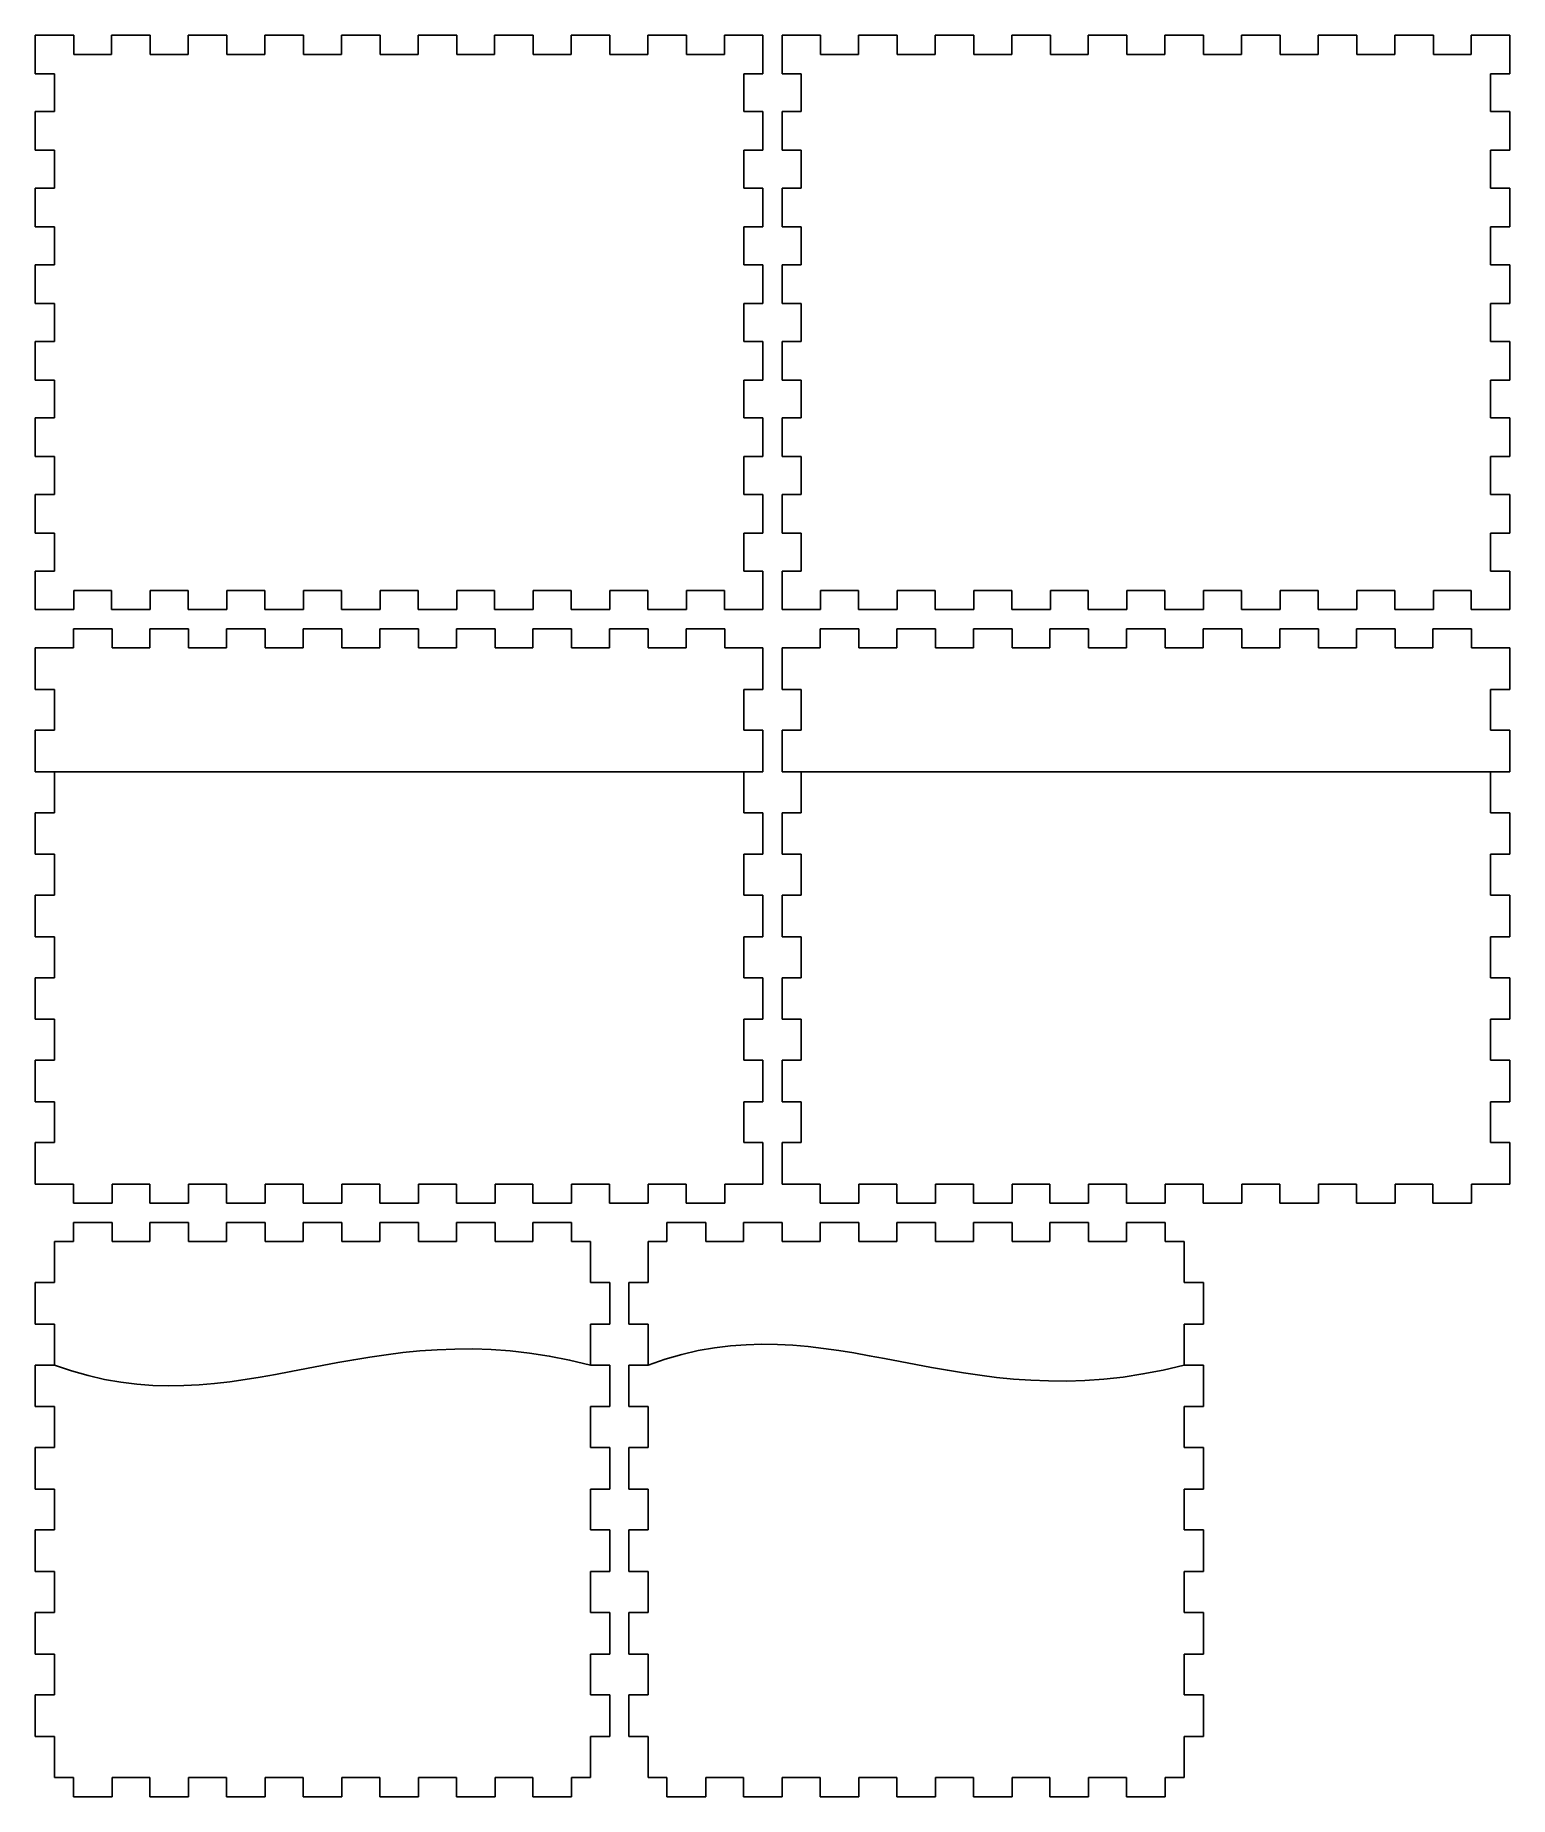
# Model space of a CAD drawing. Extents: x 437 to 848, y 284 to 774.
import ezdxf

# ---------------------------------------------------------------- set-up
doc = ezdxf.new("R2010")
doc.units = 0
doc.layers.add('Calque_1', color=7, linetype='CONTINUOUS')

msp = doc.modelspace()

# ---------------------------------------------------------------- linework, layer by layer
at = {"layer": 'Calque_1', "color": 1}
for p, q in [((437.416975, 774.238975), (448.136989, 774.238975)), ((437.416975, 763.518976), (437.416975, 774.238975)), ((448.136989, 774.238975), (448.136989, 768.905644)), ((458.696982, 768.905644), (458.696982, 774.238975)), ((458.696982, 774.238975), (469.470307, 774.238975)), ((469.470307, 774.238975), (469.470307, 768.905644)), ((480.030329, 768.905644), (480.030329, 774.238975)), ((480.030329, 774.238975), (490.803654, 774.238975)), ((490.803654, 774.238975), (490.803654, 768.905644)), ((501.363647, 768.905644), (501.363647, 774.238975)), ((501.363647, 774.238975), (512.136972, 774.238975)), ((512.136972, 774.238975), (512.136972, 768.905644)), ((522.696994, 768.905644), (522.696994, 774.238975)), ((522.696994, 774.238975), (533.470319, 774.238975)), ((533.470319, 774.238975), (533.470319, 768.905644)), ((544.030312, 768.905644), (544.030312, 774.238975)), ((544.030312, 774.238975), (554.803637, 774.238975)), ((554.803637, 774.238975), (554.803637, 768.905644)), ((565.363659, 768.905644), (565.363659, 774.238975)), ((565.363659, 774.238975), (576.136984, 774.238975)), ((576.136984, 774.238975), (576.136984, 768.905644)), ((586.696977, 768.905644), (586.696977, 774.238975)), ((586.696977, 774.238975), (597.470302, 774.238975)), ((597.470302, 774.238975), (597.470302, 768.905644)), ((608.030324, 768.905644), (608.030324, 774.238975)), ((608.030324, 774.238975), (618.803649, 774.238975)), ((618.803649, 774.238975), (618.803649, 768.905644)), ((629.363642, 768.905644), (629.363642, 774.238975)), ((629.363642, 774.238975), (640.083656, 774.238975)), ((640.083656, 774.238975), (640.083656, 763.518976)), ((645.416978, 774.238975), (656.136992, 774.238975)), ((645.416978, 763.518976), (645.416978, 774.238975)), ((656.136992, 774.238975), (656.136992, 768.905644)), ((666.696985, 768.905644), (666.696985, 774.238975)), ((666.696985, 774.238975), (677.47031, 774.238975)), ((677.47031, 774.238975), (677.47031, 768.905644)), ((688.030303, 768.905644), (688.030303, 774.238975)), ((688.030303, 774.238975), (698.803657, 774.238975)), ((698.803657, 774.238975), (698.803657, 768.905644)), ((709.36365, 768.905644), (709.36365, 774.238975)), ((709.36365, 774.238975), (720.136975, 774.238975)), ((720.136975, 774.238975), (720.136975, 768.905644)), ((730.696969, 768.905644), (730.696969, 774.238975)), ((730.696969, 774.238975), (741.470322, 774.238975)), ((741.470322, 774.238975), (741.470322, 768.905644)), ((752.030315, 768.905644), (752.030315, 774.238975)), ((752.030315, 774.238975), (762.80364, 774.238975)), ((762.80364, 774.238975), (762.80364, 768.905644)), ((773.363634, 768.905644), (773.363634, 774.238975)), ((773.363634, 774.238975), (784.136987, 774.238975)), ((784.136987, 774.238975), (784.136987, 768.905644)), ((794.69698, 768.905644), (794.69698, 774.238975)), ((794.69698, 774.238975), (805.470306, 774.238975)), ((805.470306, 774.238975), (805.470306, 768.905644)), ((816.030299, 768.905644), (816.030299, 774.238975)), ((816.030299, 774.238975), (826.803652, 774.238975)), ((826.803652, 774.238975), (826.803652, 768.905644)), ((837.363646, 768.905644), (837.363646, 774.238975)), ((837.363646, 774.238975), (848.083631, 774.238975)), ((848.083631, 774.238975), (848.083631, 763.518976)), ((448.136989, 768.905644), (458.696982, 768.905644)), ((469.470307, 768.905644), (480.030329, 768.905644)), ((490.803654, 768.905644), (501.363647, 768.905644)), ((512.136972, 768.905644), (522.696994, 768.905644)), ((533.470319, 768.905644), (544.030312, 768.905644)), ((554.803637, 768.905644), (565.363659, 768.905644)), ((576.136984, 768.905644), (586.696977, 768.905644)), ((597.470302, 768.905644), (608.030324, 768.905644)), ((618.803649, 768.905644), (629.363642, 768.905644)), ((656.136992, 768.905644), (666.696985, 768.905644)), ((677.47031, 768.905644), (688.030303, 768.905644)), ((698.803657, 768.905644), (709.36365, 768.905644)), ((720.136975, 768.905644), (730.696969, 768.905644)), ((741.470322, 768.905644), (752.030315, 768.905644)), ((762.80364, 768.905644), (773.363634, 768.905644)), ((784.136987, 768.905644), (794.69698, 768.905644)), ((805.470306, 768.905644), (816.030299, 768.905644)), ((826.803652, 768.905644), (837.363646, 768.905644)), ((442.750326, 763.518976), (437.416975, 763.518976)), ((442.750326, 752.958977), (442.750326, 763.518976)), ((640.083656, 763.518976), (634.750305, 763.518976)), ((634.750305, 763.518976), (634.750305, 752.958977)), ((650.750301, 763.518976), (645.416978, 763.518976)), ((650.750301, 752.958977), (650.750301, 763.518976)), ((848.083631, 763.518976), (842.750308, 763.518976)), ((842.750308, 763.518976), (842.750308, 752.958977)), ((437.416975, 742.185643), (437.416975, 752.958977)), ((437.416975, 752.958977), (442.750326, 752.958977)), ((634.750305, 752.958977), (640.083656, 752.958977)), ((640.083656, 752.958977), (640.083656, 742.185643)), ((645.416978, 742.185643), (645.416978, 752.958977)), ((645.416978, 752.958977), (650.750301, 752.958977)), ((842.750308, 752.958977), (848.083631, 752.958977)), ((848.083631, 752.958977), (848.083631, 742.185643)), ((442.750326, 742.185643), (437.416975, 742.185643)), ((442.750326, 731.625644), (442.750326, 742.185643)), ((640.083656, 742.185643), (634.750305, 742.185643)), ((634.750305, 742.185643), (634.750305, 731.625644)), ((650.750301, 742.185643), (645.416978, 742.185643)), ((650.750301, 731.625644), (650.750301, 742.185643)), ((848.083631, 742.185643), (842.750308, 742.185643)), ((842.750308, 742.185643), (842.750308, 731.625644)), ((437.416975, 720.85231), (437.416975, 731.625644)), ((437.416975, 731.625644), (442.750326, 731.625644)), ((634.750305, 731.625644), (640.083656, 731.625644)), ((640.083656, 731.625644), (640.083656, 720.85231)), ((645.416978, 720.85231), (645.416978, 731.625644)), ((645.416978, 731.625644), (650.750301, 731.625644)), ((842.750308, 731.625644), (848.083631, 731.625644)), ((848.083631, 731.625644), (848.083631, 720.85231)), ((442.750326, 720.85231), (437.416975, 720.85231)), ((442.750326, 710.292311), (442.750326, 720.85231)), ((640.083656, 720.85231), (634.750305, 720.85231)), ((634.750305, 720.85231), (634.750305, 710.292311)), ((650.750301, 720.85231), (645.416978, 720.85231)), ((650.750301, 710.292311), (650.750301, 720.85231)), ((848.083631, 720.85231), (842.750308, 720.85231)), ((842.750308, 720.85231), (842.750308, 710.292311)), ((437.416975, 699.518978), (437.416975, 710.292311)), ((437.416975, 710.292311), (442.750326, 710.292311)), ((634.750305, 710.292311), (640.083656, 710.292311)), ((640.083656, 710.292311), (640.083656, 699.518978)), ((645.416978, 699.518978), (645.416978, 710.292311)), ((645.416978, 710.292311), (650.750301, 710.292311)), ((842.750308, 710.292311), (848.083631, 710.292311)), ((848.083631, 710.292311), (848.083631, 699.518978)), ((442.750326, 699.518978), (437.416975, 699.518978)), ((442.750326, 688.958976), (442.750326, 699.518978)), ((640.083656, 699.518978), (634.750305, 699.518978)), ((634.750305, 699.518978), (634.750305, 688.958976)), ((650.750301, 699.518978), (645.416978, 699.518978)), ((650.750301, 688.958976), (650.750301, 699.518978)), ((848.083631, 699.518978), (842.750308, 699.518978)), ((842.750308, 699.518978), (842.750308, 688.958976)), ((437.416975, 678.185645), (437.416975, 688.958976)), ((437.416975, 688.958976), (442.750326, 688.958976)), ((634.750305, 688.958976), (640.083656, 688.958976)), ((640.083656, 688.958976), (640.083656, 678.185645)), ((645.416978, 678.185645), (645.416978, 688.958976)), ((645.416978, 688.958976), (650.750301, 688.958976)), ((842.750308, 688.958976), (848.083631, 688.958976)), ((848.083631, 688.958976), (848.083631, 678.185645)), ((442.750326, 678.185645), (437.416975, 678.185645)), ((442.750326, 667.625643), (442.750326, 678.185645)), ((640.083656, 678.185645), (634.750305, 678.185645)), ((634.750305, 678.185645), (634.750305, 667.625643)), ((650.750301, 678.185645), (645.416978, 678.185645)), ((650.750301, 667.625643), (650.750301, 678.185645)), ((848.083631, 678.185645), (842.750308, 678.185645)), ((842.750308, 678.185645), (842.750308, 667.625643)), ((437.416975, 656.852313), (437.416975, 667.625643)), ((437.416975, 667.625643), (442.750326, 667.625643)), ((634.750305, 667.625643), (640.083656, 667.625643)), ((640.083656, 667.625643), (640.083656, 656.852313)), ((645.416978, 656.852313), (645.416978, 667.625643)), ((645.416978, 667.625643), (650.750301, 667.625643)), ((842.750308, 667.625643), (848.083631, 667.625643)), ((848.083631, 667.625643), (848.083631, 656.852313)), ((442.750326, 656.852313), (437.416975, 656.852313)), ((442.750326, 646.292305), (442.750326, 656.852313)), ((640.083656, 656.852313), (634.750305, 656.852313)), ((634.750305, 656.852313), (634.750305, 646.292305)), ((650.750301, 656.852313), (645.416978, 656.852313)), ((650.750301, 646.292305), (650.750301, 656.852313)), ((848.083631, 656.852313), (842.750308, 656.852313)), ((842.750308, 656.852313), (842.750308, 646.292305)), ((437.416975, 635.51898), (437.416975, 646.292305)), ((437.416975, 646.292305), (442.750326, 646.292305)), ((634.750305, 646.292305), (640.083656, 646.292305)), ((640.083656, 646.292305), (640.083656, 635.51898)), ((645.416978, 635.51898), (645.416978, 646.292305)), ((645.416978, 646.292305), (650.750301, 646.292305)), ((842.750308, 646.292305), (848.083631, 646.292305)), ((848.083631, 646.292305), (848.083631, 635.51898)), ((442.750326, 635.51898), (437.416975, 635.51898)), ((442.750326, 624.958987), (442.750326, 635.51898)), ((640.083656, 635.51898), (634.750305, 635.51898)), ((634.750305, 635.51898), (634.750305, 624.958987)), ((650.750301, 635.51898), (645.416978, 635.51898)), ((650.750301, 624.958987), (650.750301, 635.51898)), ((848.083631, 635.51898), (842.750308, 635.51898)), ((842.750308, 635.51898), (842.750308, 624.958987)), ((437.416975, 614.238973), (437.416975, 624.958987)), ((437.416975, 624.958987), (442.750326, 624.958987)), ((634.750305, 624.958987), (640.083656, 624.958987)), ((640.083656, 624.958987), (640.083656, 614.238973)), ((645.416978, 614.238973), (645.416978, 624.958987)), ((645.416978, 624.958987), (650.750301, 624.958987)), ((842.750308, 624.958987), (848.083631, 624.958987)), ((848.083631, 624.958987), (848.083631, 614.238973)), ((458.696982, 619.572324), (448.136989, 619.572324)), ((448.136989, 619.572324), (448.136989, 614.238973)), ((458.696982, 614.238973), (458.696982, 619.572324)), ((480.030329, 619.572324), (469.470307, 619.572324)), ((469.470307, 619.572324), (469.470307, 614.238973)), ((480.030329, 614.238973), (480.030329, 619.572324)), ((501.363647, 619.572324), (490.803654, 619.572324)), ((490.803654, 619.572324), (490.803654, 614.238973)), ((501.363647, 614.238973), (501.363647, 619.572324)), ((522.696994, 619.572324), (512.136972, 619.572324)), ((512.136972, 619.572324), (512.136972, 614.238973)), ((522.696994, 614.238973), (522.696994, 619.572324)), ((544.030312, 619.572324), (533.470319, 619.572324)), ((533.470319, 619.572324), (533.470319, 614.238973)), ((544.030312, 614.238973), (544.030312, 619.572324)), ((565.363659, 619.572324), (554.803637, 619.572324)), ((554.803637, 619.572324), (554.803637, 614.238973)), ((565.363659, 614.238973), (565.363659, 619.572324)), ((586.696977, 619.572324), (576.136984, 619.572324)), ((576.136984, 619.572324), (576.136984, 614.238973)), ((586.696977, 614.238973), (586.696977, 619.572324)), ((608.030324, 619.572324), (597.470302, 619.572324)), ((597.470302, 619.572324), (597.470302, 614.238973)), ((608.030324, 614.238973), (608.030324, 619.572324)), ((629.363642, 619.572324), (618.803649, 619.572324)), ((618.803649, 619.572324), (618.803649, 614.238973)), ((629.363642, 614.238973), (629.363642, 619.572324)), ((666.696985, 619.572324), (656.136992, 619.572324)), ((656.136992, 619.572324), (656.136992, 614.238973)), ((666.696985, 614.238973), (666.696985, 619.572324)), ((688.030303, 619.572324), (677.47031, 619.572324)), ((677.47031, 619.572324), (677.47031, 614.238973)), ((688.030303, 614.238973), (688.030303, 619.572324)), ((709.36365, 619.572324), (698.803657, 619.572324)), ((698.803657, 619.572324), (698.803657, 614.238973)), ((709.36365, 614.238973), (709.36365, 619.572324)), ((730.696969, 619.572324), (720.136975, 619.572324)), ((720.136975, 619.572324), (720.136975, 614.238973)), ((730.696969, 614.238973), (730.696969, 619.572324)), ((752.030315, 619.572324), (741.470322, 619.572324)), ((741.470322, 619.572324), (741.470322, 614.238973)), ((752.030315, 614.238973), (752.030315, 619.572324)), ((773.363634, 619.572324), (762.80364, 619.572324)), ((762.80364, 619.572324), (762.80364, 614.238973)), ((773.363634, 614.238973), (773.363634, 619.572324)), ((794.69698, 619.572324), (784.136987, 619.572324)), ((784.136987, 619.572324), (784.136987, 614.238973)), ((794.69698, 614.238973), (794.69698, 619.572324)), ((816.030299, 619.572324), (805.470306, 619.572324)), ((805.470306, 619.572324), (805.470306, 614.238973)), ((816.030299, 614.238973), (816.030299, 619.572324)), ((837.363646, 619.572324), (826.803652, 619.572324)), ((826.803652, 619.572324), (826.803652, 614.238973)), ((837.363646, 614.238973), (837.363646, 619.572324)), ((448.136989, 614.238973), (437.416975, 614.238973)), ((469.470307, 614.238973), (458.696982, 614.238973)), ((490.803654, 614.238973), (480.030329, 614.238973)), ((512.136972, 614.238973), (501.363647, 614.238973)), ((533.470319, 614.238973), (522.696994, 614.238973)), ((554.803637, 614.238973), (544.030312, 614.238973)), ((576.136984, 614.238973), (565.363659, 614.238973)), ((597.470302, 614.238973), (586.696977, 614.238973)), ((618.803649, 614.238973), (608.030324, 614.238973)), ((640.083656, 614.238973), (629.363642, 614.238973)), ((656.136992, 614.238973), (645.416978, 614.238973)), ((677.47031, 614.238973), (666.696985, 614.238973)), ((698.803657, 614.238973), (688.030303, 614.238973)), ((720.136975, 614.238973), (709.36365, 614.238973)), ((741.470322, 614.238973), (730.696969, 614.238973)), ((762.80364, 614.238973), (752.030315, 614.238973)), ((784.136987, 614.238973), (773.363634, 614.238973)), ((805.470306, 614.238973), (794.69698, 614.238973)), ((826.803652, 614.238973), (816.030299, 614.238973)), ((848.083631, 614.238973), (837.363646, 614.238973)), ((448.030309, 603.5723), (448.030309, 608.905651)), ((448.030309, 608.905651), (458.803662, 608.905651)), ((458.803662, 608.905651), (458.803662, 603.5723)), ((469.363655, 603.5723), (469.363655, 608.905651)), ((469.363655, 608.905651), (480.13698, 608.905651)), ((480.13698, 608.905651), (480.13698, 603.5723)), ((490.696974, 603.5723), (490.696974, 608.905651)), ((490.696974, 608.905651), (501.470327, 608.905651)), ((501.470327, 608.905651), (501.470327, 603.5723)), ((512.03032, 603.5723), (512.03032, 608.905651)), ((512.03032, 608.905651), (522.803646, 608.905651)), ((522.803646, 608.905651), (522.803646, 603.5723)), ((533.363639, 603.5723), (533.363639, 608.905651)), ((533.363639, 608.905651), (544.136992, 608.905651)), ((544.136992, 608.905651), (544.136992, 603.5723)), ((554.696986, 603.5723), (554.696986, 608.905651)), ((554.696986, 608.905651), (565.470311, 608.905651)), ((565.470311, 608.905651), (565.470311, 603.5723)), ((576.030304, 603.5723), (576.030304, 608.905651)), ((576.030304, 608.905651), (586.803657, 608.905651)), ((586.803657, 608.905651), (586.803657, 603.5723)), ((597.363651, 603.5723), (597.363651, 608.905651)), ((597.363651, 608.905651), (608.136976, 608.905651)), ((608.136976, 608.905651), (608.136976, 603.5723)), ((618.696969, 603.5723), (618.696969, 608.905651)), ((618.696969, 608.905651), (629.470322, 608.905651)), ((629.470322, 608.905651), (629.470322, 603.5723)), ((656.030312, 603.5723), (656.030312, 608.905651)), ((656.030312, 608.905651), (666.803637, 608.905651)), ((666.803637, 608.905651), (666.803637, 603.5723)), ((677.363658, 603.5723), (677.363658, 608.905651)), ((677.363658, 608.905651), (688.136983, 608.905651)), ((688.136983, 608.905651), (688.136983, 603.5723)), ((698.696977, 603.5723), (698.696977, 608.905651)), ((698.696977, 608.905651), (709.470302, 608.905651)), ((709.470302, 608.905651), (709.470302, 603.5723)), ((720.030324, 603.5723), (720.030324, 608.905651)), ((720.030324, 608.905651), (730.803649, 608.905651)), ((730.803649, 608.905651), (730.803649, 603.5723)), ((741.363642, 603.5723), (741.363642, 608.905651)), ((741.363642, 608.905651), (752.136967, 608.905651)), ((752.136967, 608.905651), (752.136967, 603.5723)), ((762.696989, 603.5723), (762.696989, 608.905651)), ((762.696989, 608.905651), (773.470314, 608.905651)), ((773.470314, 608.905651), (773.470314, 603.5723)), ((784.030307, 603.5723), (784.030307, 608.905651)), ((784.030307, 608.905651), (794.803632, 608.905651)), ((794.803632, 608.905651), (794.803632, 603.5723)), ((805.363654, 603.5723), (805.363654, 608.905651)), ((805.363654, 608.905651), (816.136979, 608.905651)), ((816.136979, 608.905651), (816.136979, 603.5723)), ((826.696972, 603.5723), (826.696972, 608.905651)), ((826.696972, 608.905651), (837.470297, 608.905651)), ((837.470297, 608.905651), (837.470297, 603.5723)), ((437.416975, 603.5723), (448.030309, 603.5723)), ((437.416975, 592.03181), (437.416975, 603.5723)), ((458.803662, 603.5723), (469.363655, 603.5723)), ((480.13698, 603.5723), (490.696974, 603.5723)), ((501.470327, 603.5723), (512.03032, 603.5723)), ((522.803646, 603.5723), (533.363639, 603.5723)), ((544.136992, 603.5723), (554.696986, 603.5723)), ((565.470311, 603.5723), (576.030304, 603.5723)), ((586.803657, 603.5723), (597.363651, 603.5723)), ((608.136976, 603.5723), (618.696969, 603.5723)), ((629.470322, 603.5723), (640.083656, 603.5723)), ((640.083656, 603.5723), (640.083656, 592.03181)), ((645.416978, 603.5723), (656.030312, 603.5723)), ((645.416978, 592.03181), (645.416978, 603.5723)), ((666.803637, 603.5723), (677.363658, 603.5723)), ((688.136983, 603.5723), (698.696977, 603.5723)), ((709.470302, 603.5723), (720.030324, 603.5723)), ((730.803649, 603.5723), (741.363642, 603.5723)), ((752.136967, 603.5723), (762.696989, 603.5723)), ((773.470314, 603.5723), (784.030307, 603.5723)), ((794.803632, 603.5723), (805.363654, 603.5723)), ((816.136979, 603.5723), (826.696972, 603.5723)), ((837.470297, 603.5723), (848.083631, 603.5723)), ((848.083631, 603.5723), (848.083631, 592.03181)), ((442.750326, 592.03181), (437.416975, 592.03181)), ((442.750326, 580.651284), (442.750326, 592.03181)), ((640.083656, 592.03181), (634.750305, 592.03181)), ((634.750305, 592.03181), (634.750305, 580.651284)), ((650.750301, 592.03181), (645.416978, 592.03181)), ((650.750301, 580.651284), (650.750301, 592.03181)), ((848.083631, 592.03181), (842.750308, 592.03181)), ((842.750308, 592.03181), (842.750308, 580.651284)), ((437.416975, 574.854355), (437.416975, 580.651284)), ((437.416975, 580.651284), (442.750326, 580.651284)), ((634.750305, 580.651284), (640.083656, 580.651284)), ((640.083656, 580.651284), (640.083656, 574.854355)), ((645.416978, 569.057454), (645.416978, 580.651284)), ((645.416978, 580.651284), (650.750301, 580.651284)), ((842.750308, 580.651284), (848.083631, 580.651284)), ((848.083631, 580.651284), (848.083631, 569.057454)), ((437.416975, 569.057454), (437.416975, 574.854355)), ((640.083656, 574.854355), (640.083656, 569.057454)), ((442.750326, 569.057454), (437.416975, 569.057454)), ((442.750326, 557.676928), (442.750326, 569.057454)), ((442.750326, 569.057454), (634.750305, 569.057454)), ((640.083656, 569.057454), (634.750305, 569.057454)), ((634.750305, 569.057454), (634.750305, 557.676928)), ((634.750305, 569.057454), (634.750305, 569.057454)), ((634.750305, 569.057454), (634.750305, 569.057454)), ((650.750301, 569.057454), (645.416978, 569.057454)), ((650.750301, 557.676928), (650.750301, 569.057454)), ((650.750301, 569.057454), (842.750308, 569.057454)), ((848.083631, 569.057454), (842.750308, 569.057454)), ((842.750308, 569.057454), (842.750308, 557.676928)), ((842.750308, 569.057454), (842.750308, 569.057454)), ((842.750308, 569.057454), (842.750308, 569.057454)), ((437.416975, 546.08307), (437.416975, 557.676928)), ((437.416975, 557.676928), (442.750326, 557.676928)), ((634.750305, 557.676928), (640.083656, 557.676928)), ((640.083656, 557.676928), (640.083656, 546.08307)), ((645.416978, 546.08307), (645.416978, 557.676928)), ((645.416978, 557.676928), (650.750301, 557.676928)), ((842.750308, 557.676928), (848.083631, 557.676928)), ((848.083631, 557.676928), (848.083631, 546.08307)), ((442.750326, 546.08307), (437.416975, 546.08307)), ((442.750326, 534.702572), (442.750326, 546.08307)), ((640.083656, 546.08307), (634.750305, 546.08307)), ((634.750305, 546.08307), (634.750305, 534.702572)), ((650.750301, 546.08307), (645.416978, 546.08307)), ((650.750301, 534.702572), (650.750301, 546.08307)), ((848.083631, 546.08307), (842.750308, 546.08307)), ((842.750308, 546.08307), (842.750308, 534.702572)), ((437.416975, 523.108714), (437.416975, 534.702572)), ((437.416975, 534.702572), (442.750326, 534.702572)), ((634.750305, 534.702572), (640.083656, 534.702572)), ((640.083656, 534.702572), (640.083656, 523.108714)), ((645.416978, 523.108714), (645.416978, 534.702572)), ((645.416978, 534.702572), (650.750301, 534.702572)), ((842.750308, 534.702572), (848.083631, 534.702572)), ((848.083631, 534.702572), (848.083631, 523.108714)), ((442.750326, 523.108714), (437.416975, 523.108714)), ((442.750326, 511.728216), (442.750326, 523.108714)), ((640.083656, 523.108714), (634.750305, 523.108714)), ((634.750305, 523.108714), (634.750305, 511.728216)), ((650.750301, 523.108714), (645.416978, 523.108714)), ((650.750301, 511.728216), (650.750301, 523.108714)), ((848.083631, 523.108714), (842.750308, 523.108714)), ((842.750308, 523.108714), (842.750308, 511.728216)), ((437.416975, 500.134358), (437.416975, 511.728216)), ((437.416975, 511.728216), (442.750326, 511.728216)), ((634.750305, 511.728216), (640.083656, 511.728216)), ((640.083656, 511.728216), (640.083656, 500.134358)), ((645.416978, 500.134358), (645.416978, 511.728216)), ((645.416978, 511.728216), (650.750301, 511.728216)), ((842.750308, 511.728216), (848.083631, 511.728216)), ((848.083631, 511.728216), (848.083631, 500.134358)), ((442.750326, 500.134358), (437.416975, 500.134358)), ((442.750326, 488.75386), (442.750326, 500.134358)), ((640.083656, 500.134358), (634.750305, 500.134358)), ((634.750305, 500.134358), (634.750305, 488.75386)), ((650.750301, 500.134358), (645.416978, 500.134358)), ((650.750301, 488.75386), (650.750301, 500.134358)), ((848.083631, 500.134358), (842.750308, 500.134358)), ((842.750308, 500.134358), (842.750308, 488.75386)), ((437.416975, 477.160002), (437.416975, 488.75386)), ((437.416975, 488.75386), (442.750326, 488.75386)), ((634.750305, 488.75386), (640.083656, 488.75386)), ((640.083656, 488.75386), (640.083656, 477.160002)), ((645.416978, 477.160002), (645.416978, 488.75386)), ((645.416978, 488.75386), (650.750301, 488.75386)), ((842.750308, 488.75386), (848.083631, 488.75386)), ((848.083631, 488.75386), (848.083631, 477.160002)), ((442.750326, 477.160002), (437.416975, 477.160002)), ((442.750326, 465.779504), (442.750326, 477.160002)), ((640.083656, 477.160002), (634.750305, 477.160002)), ((634.750305, 477.160002), (634.750305, 465.779504)), ((650.750301, 477.160002), (645.416978, 477.160002)), ((650.750301, 465.779504), (650.750301, 477.160002)), ((848.083631, 477.160002), (842.750308, 477.160002)), ((842.750308, 477.160002), (842.750308, 465.779504)), ((437.416975, 454.238986), (437.416975, 465.779504)), ((437.416975, 465.779504), (442.750326, 465.779504)), ((634.750305, 465.779504), (640.083656, 465.779504)), ((640.083656, 465.779504), (640.083656, 454.238986)), ((645.416978, 454.238986), (645.416978, 465.779504)), ((645.416978, 465.779504), (650.750301, 465.779504)), ((842.750308, 465.779504), (848.083631, 465.779504)), ((848.083631, 465.779504), (848.083631, 454.238986)), ((448.030309, 454.238986), (437.416975, 454.238986)), ((448.030309, 448.905636), (448.030309, 454.238986)), ((469.363655, 454.238986), (458.803662, 454.238986)), ((458.803662, 454.238986), (458.803662, 448.905636)), ((469.363655, 448.905636), (469.363655, 454.238986)), ((490.696974, 454.238986), (480.13698, 454.238986)), ((480.13698, 454.238986), (480.13698, 448.905636)), ((490.696974, 448.905636), (490.696974, 454.238986)), ((512.03032, 454.238986), (501.470327, 454.238986)), ((501.470327, 454.238986), (501.470327, 448.905636)), ((512.03032, 448.905636), (512.03032, 454.238986)), ((533.363639, 454.238986), (522.803646, 454.238986)), ((522.803646, 454.238986), (522.803646, 448.905636)), ((533.363639, 448.905636), (533.363639, 454.238986)), ((554.696986, 454.238986), (544.136992, 454.238986)), ((544.136992, 454.238986), (544.136992, 448.905636)), ((554.696986, 448.905636), (554.696986, 454.238986)), ((576.030304, 454.238986), (565.470311, 454.238986)), ((565.470311, 454.238986), (565.470311, 448.905636)), ((576.030304, 448.905636), (576.030304, 454.238986)), ((597.363651, 454.238986), (586.803657, 454.238986)), ((586.803657, 454.238986), (586.803657, 448.905636)), ((597.363651, 448.905636), (597.363651, 454.238986)), ((618.696969, 454.238986), (608.136976, 454.238986)), ((608.136976, 454.238986), (608.136976, 448.905636)), ((618.696969, 448.905636), (618.696969, 454.238986)), ((640.083656, 454.238986), (629.470322, 454.238986)), ((629.470322, 454.238986), (629.470322, 448.905636)), ((656.030312, 454.238986), (645.416978, 454.238986)), ((656.030312, 448.905636), (656.030312, 454.238986)), ((677.363658, 454.238986), (666.803637, 454.238986)), ((666.803637, 454.238986), (666.803637, 448.905636)), ((677.363658, 448.905636), (677.363658, 454.238986)), ((698.696977, 454.238986), (688.136983, 454.238986)), ((688.136983, 454.238986), (688.136983, 448.905636)), ((698.696977, 448.905636), (698.696977, 454.238986)), ((720.030324, 454.238986), (709.470302, 454.238986)), ((709.470302, 454.238986), (709.470302, 448.905636)), ((720.030324, 448.905636), (720.030324, 454.238986)), ((741.363642, 454.238986), (730.803649, 454.238986)), ((730.803649, 454.238986), (730.803649, 448.905636)), ((741.363642, 448.905636), (741.363642, 454.238986)), ((762.696989, 454.238986), (752.136967, 454.238986)), ((752.136967, 454.238986), (752.136967, 448.905636)), ((762.696989, 448.905636), (762.696989, 454.238986)), ((784.030307, 454.238986), (773.470314, 454.238986)), ((773.470314, 454.238986), (773.470314, 448.905636)), ((784.030307, 448.905636), (784.030307, 454.238986)), ((805.363654, 454.238986), (794.803632, 454.238986)), ((794.803632, 454.238986), (794.803632, 448.905636)), ((805.363654, 448.905636), (805.363654, 454.238986)), ((826.696972, 454.238986), (816.136979, 454.238986)), ((816.136979, 454.238986), (816.136979, 448.905636)), ((826.696972, 448.905636), (826.696972, 454.238986)), ((848.083631, 454.238986), (837.470297, 454.238986)), ((837.470297, 454.238986), (837.470297, 448.905636)), ((458.803662, 448.905636), (448.030309, 448.905636)), ((480.13698, 448.905636), (469.363655, 448.905636)), ((501.470327, 448.905636), (490.696974, 448.905636)), ((522.803646, 448.905636), (512.03032, 448.905636)), ((544.136992, 448.905636), (533.363639, 448.905636)), ((565.470311, 448.905636), (554.696986, 448.905636)), ((586.803657, 448.905636), (576.030304, 448.905636)), ((608.136976, 448.905636), (597.363651, 448.905636)), ((629.470322, 448.905636), (618.696969, 448.905636)), ((666.803637, 448.905636), (656.030312, 448.905636)), ((688.136983, 448.905636), (677.363658, 448.905636)), ((709.470302, 448.905636), (698.696977, 448.905636)), ((730.803649, 448.905636), (720.030324, 448.905636)), ((752.136967, 448.905636), (741.363642, 448.905636)), ((773.470314, 448.905636), (762.696989, 448.905636)), ((794.803632, 448.905636), (784.030307, 448.905636)), ((816.136979, 448.905636), (805.363654, 448.905636)), ((837.470297, 448.905636), (826.696972, 448.905636)), ((448.030309, 438.23899), (448.030309, 443.572313)), ((448.030309, 443.572313), (458.803662, 443.572313)), ((458.803662, 443.572313), (458.803662, 438.23899)), ((469.363655, 438.23899), (469.363655, 443.572313)), ((469.363655, 443.572313), (480.13698, 443.572313)), ((480.13698, 443.572313), (480.13698, 438.23899)), ((490.696974, 438.23899), (490.696974, 443.572313)), ((490.696974, 443.572313), (501.470327, 443.572313)), ((501.470327, 443.572313), (501.470327, 438.23899)), ((512.03032, 438.23899), (512.03032, 443.572313)), ((512.03032, 443.572313), (522.803646, 443.572313)), ((522.803646, 443.572313), (522.803646, 438.23899)), ((533.363639, 438.23899), (533.363639, 443.572313)), ((533.363639, 443.572313), (544.136992, 443.572313)), ((544.136992, 443.572313), (544.136992, 438.23899)), ((554.696986, 438.23899), (554.696986, 443.572313)), ((554.696986, 443.572313), (565.470311, 443.572313)), ((565.470311, 443.572313), (565.470311, 438.23899)), ((576.030304, 438.23899), (576.030304, 443.572313)), ((576.030304, 443.572313), (586.803657, 443.572313)), ((586.803657, 443.572313), (586.803657, 438.23899)), ((613.363647, 438.23899), (613.363647, 443.572313)), ((613.363647, 443.572313), (624.136972, 443.572313)), ((624.136972, 443.572313), (624.136972, 438.23899)), ((634.696965, 438.23899), (634.696965, 443.572313)), ((634.696965, 443.572313), (645.470318, 443.572313)), ((645.470318, 443.572313), (645.470318, 438.23899)), ((656.030312, 438.23899), (656.030312, 443.572313)), ((656.030312, 443.572313), (666.803637, 443.572313)), ((666.803637, 443.572313), (666.803637, 438.23899)), ((677.363658, 438.23899), (677.363658, 443.572313)), ((677.363658, 443.572313), (688.136983, 443.572313)), ((688.136983, 443.572313), (688.136983, 438.23899)), ((698.696977, 438.23899), (698.696977, 443.572313)), ((698.696977, 443.572313), (709.470302, 443.572313)), ((709.470302, 443.572313), (709.470302, 438.23899)), ((720.030324, 438.23899), (720.030324, 443.572313)), ((720.030324, 443.572313), (730.803649, 443.572313)), ((730.803649, 443.572313), (730.803649, 438.23899)), ((741.363642, 438.23899), (741.363642, 443.572313)), ((741.363642, 443.572313), (752.136967, 443.572313)), ((752.136967, 443.572313), (752.136967, 438.23899)), ((442.750326, 438.23899), (448.030309, 438.23899)), ((442.750326, 426.805124), (442.750326, 438.23899)), ((458.803662, 438.23899), (469.363655, 438.23899)), ((480.13698, 438.23899), (490.696974, 438.23899)), ((501.470327, 438.23899), (512.03032, 438.23899)), ((522.803646, 438.23899), (533.363639, 438.23899)), ((544.136992, 438.23899), (554.696986, 438.23899)), ((565.470311, 438.23899), (576.030304, 438.23899)), ((586.803657, 438.23899), (592.08364, 438.23899)), ((592.08364, 438.23899), (592.08364, 426.805124)), ((608.083636, 438.23899), (613.363647, 438.23899)), ((608.083636, 426.805124), (608.083636, 438.23899)), ((624.136972, 438.23899), (634.696965, 438.23899)), ((645.470318, 438.23899), (656.030312, 438.23899)), ((666.803637, 438.23899), (677.363658, 438.23899)), ((688.136983, 438.23899), (698.696977, 438.23899)), ((709.470302, 438.23899), (720.030324, 438.23899)), ((730.803649, 438.23899), (741.363642, 438.23899)), ((752.136967, 438.23899), (757.416978, 438.23899)), ((757.416978, 438.23899), (757.416978, 426.805124)), ((437.416975, 415.211294), (437.416975, 426.805124)), ((437.416975, 426.805124), (442.750326, 426.805124)), ((592.08364, 426.805124), (597.416991, 426.805124)), ((597.416991, 426.805124), (597.416991, 415.211294)), ((602.750313, 415.211294), (602.750313, 426.805124)), ((602.750313, 426.805124), (608.083636, 426.805124)), ((757.416978, 426.805124), (762.7503, 426.805124)), ((762.7503, 426.805124), (762.7503, 415.211294)), ((442.750326, 415.211294), (437.416975, 415.211294)), ((442.750326, 409.521045), (442.750326, 415.211294)), ((597.416991, 415.211294), (592.08364, 415.211294)), ((592.08364, 415.211294), (592.08364, 409.521017)), ((608.083636, 415.211294), (602.750313, 415.211294)), ((608.083636, 409.521045), (608.083636, 415.211294)), ((762.7503, 415.211294), (757.416978, 415.211294)), ((757.416978, 415.211294), (757.416978, 403.830768)), ((442.750326, 403.830768), (442.750326, 409.521045)), ((592.08364, 409.521017), (592.08364, 403.830768)), ((608.083636, 403.830768), (608.083636, 409.521045)), ((437.416975, 392.236938), (437.416975, 403.830768)), ((437.416975, 403.830768), (442.750326, 403.830768)), ((592.08364, 403.830768), (597.416991, 403.830768)), ((597.416991, 403.830768), (597.416991, 392.236938)), ((602.750313, 392.236938), (602.750313, 403.830768)), ((602.750313, 403.830768), (608.083636, 403.830768)), ((757.416978, 403.830768), (762.7503, 403.830768)), ((762.7503, 403.830768), (762.7503, 392.236938)), ((442.750326, 392.236938), (437.416975, 392.236938)), ((442.750326, 380.856412), (442.750326, 392.236938)), ((597.416991, 392.236938), (592.08364, 392.236938)), ((592.08364, 392.236938), (592.08364, 380.856412)), ((608.083636, 392.236938), (602.750313, 392.236938)), ((608.083636, 380.856412), (608.083636, 392.236938)), ((762.7503, 392.236938), (757.416978, 392.236938)), ((757.416978, 392.236938), (757.416978, 380.856412)), ((437.416975, 369.262582), (437.416975, 380.856412)), ((437.416975, 380.856412), (442.750326, 380.856412)), ((592.08364, 380.856412), (597.416991, 380.856412)), ((597.416991, 380.856412), (597.416991, 369.262582)), ((602.750313, 369.262582), (602.750313, 380.856412)), ((602.750313, 380.856412), (608.083636, 380.856412)), ((757.416978, 380.856412), (762.7503, 380.856412)), ((762.7503, 380.856412), (762.7503, 369.262582)), ((442.750326, 369.262582), (437.416975, 369.262582)), ((442.750326, 357.882056), (442.750326, 369.262582)), ((597.416991, 369.262582), (592.08364, 369.262582)), ((592.08364, 369.262582), (592.08364, 357.882056)), ((608.083636, 369.262582), (602.750313, 369.262582)), ((608.083636, 357.882056), (608.083636, 369.262582)), ((762.7503, 369.262582), (757.416978, 369.262582)), ((757.416978, 369.262582), (757.416978, 357.882056)), ((437.416975, 346.288226), (437.416975, 357.882056)), ((437.416975, 357.882056), (442.750326, 357.882056)), ((592.08364, 357.882056), (597.416991, 357.882056)), ((597.416991, 357.882056), (597.416991, 346.288226)), ((602.750313, 346.288226), (602.750313, 357.882056)), ((602.750313, 357.882056), (608.083636, 357.882056)), ((757.416978, 357.882056), (762.7503, 357.882056)), ((762.7503, 357.882056), (762.7503, 346.288226)), ((442.750326, 346.288226), (437.416975, 346.288226)), ((442.750326, 334.9077), (442.750326, 346.288226)), ((597.416991, 346.288226), (592.08364, 346.288226)), ((592.08364, 346.288226), (592.08364, 334.9077)), ((608.083636, 346.288226), (602.750313, 346.288226)), ((608.083636, 334.9077), (608.083636, 346.288226)), ((762.7503, 346.288226), (757.416978, 346.288226)), ((757.416978, 346.288226), (757.416978, 334.9077)), ((437.416975, 323.313871), (437.416975, 334.9077)), ((437.416975, 334.9077), (442.750326, 334.9077)), ((592.08364, 334.9077), (597.416991, 334.9077)), ((597.416991, 334.9077), (597.416991, 323.313871)), ((602.750313, 323.313871), (602.750313, 334.9077)), ((602.750313, 334.9077), (608.083636, 334.9077)), ((757.416978, 334.9077), (762.7503, 334.9077)), ((762.7503, 334.9077), (762.7503, 323.313871)), ((442.750326, 323.313871), (437.416975, 323.313871)), ((442.750326, 311.933344), (442.750326, 323.313871)), ((597.416991, 323.313871), (592.08364, 323.313871)), ((592.08364, 323.313871), (592.08364, 311.933344)), ((608.083636, 323.313871), (602.750313, 323.313871)), ((608.083636, 311.933344), (608.083636, 323.313871)), ((762.7503, 323.313871), (757.416978, 323.313871)), ((757.416978, 323.313871), (757.416978, 311.933344)), ((437.416975, 300.339486), (437.416975, 311.933344)), ((437.416975, 311.933344), (442.750326, 311.933344)), ((592.08364, 311.933344), (597.416991, 311.933344)), ((597.416991, 311.933344), (597.416991, 300.339486)), ((602.750313, 300.339486), (602.750313, 311.933344)), ((602.750313, 311.933344), (608.083636, 311.933344)), ((757.416978, 311.933344), (762.7503, 311.933344)), ((762.7503, 311.933344), (762.7503, 300.339486)), ((442.750326, 300.339486), (437.416975, 300.339486)), ((442.750326, 288.905648), (442.750326, 300.339486)), ((597.416991, 300.339486), (592.08364, 300.339486)), ((592.08364, 300.339486), (592.08364, 288.905648)), ((608.083636, 300.339486), (602.750313, 300.339486)), ((608.083636, 288.905648), (608.083636, 300.339486)), ((762.7503, 300.339486), (757.416978, 300.339486)), ((757.416978, 300.339486), (757.416978, 288.905648)), ((448.030309, 288.905648), (442.750326, 288.905648)), ((448.030309, 283.572326), (448.030309, 288.905648)), ((469.363655, 288.905648), (458.803662, 288.905648)), ((458.803662, 288.905648), (458.803662, 283.572326)), ((469.363655, 283.572326), (469.363655, 288.905648)), ((490.696974, 288.905648), (480.13698, 288.905648)), ((480.13698, 288.905648), (480.13698, 283.572326)), ((490.696974, 283.572326), (490.696974, 288.905648)), ((512.03032, 288.905648), (501.470327, 288.905648)), ((501.470327, 288.905648), (501.470327, 283.572326)), ((512.03032, 283.572326), (512.03032, 288.905648)), ((533.363639, 288.905648), (522.803646, 288.905648)), ((522.803646, 288.905648), (522.803646, 283.572326)), ((533.363639, 283.572326), (533.363639, 288.905648)), ((554.696986, 288.905648), (544.136992, 288.905648)), ((544.136992, 288.905648), (544.136992, 283.572326)), ((554.696986, 283.572326), (554.696986, 288.905648)), ((576.030304, 288.905648), (565.470311, 288.905648)), ((565.470311, 288.905648), (565.470311, 283.572326)), ((576.030304, 283.572326), (576.030304, 288.905648)), ((592.08364, 288.905648), (586.803657, 288.905648)), ((586.803657, 288.905648), (586.803657, 283.572326)), ((613.363647, 288.905648), (608.083636, 288.905648)), ((613.363647, 283.572326), (613.363647, 288.905648)), ((634.696965, 288.905648), (624.136972, 288.905648)), ((624.136972, 288.905648), (624.136972, 283.572326)), ((634.696965, 283.572326), (634.696965, 288.905648)), ((656.030312, 288.905648), (645.470318, 288.905648)), ((645.470318, 288.905648), (645.470318, 283.572326)), ((656.030312, 283.572326), (656.030312, 288.905648)), ((677.363658, 288.905648), (666.803637, 288.905648)), ((666.803637, 288.905648), (666.803637, 283.572326)), ((677.363658, 283.572326), (677.363658, 288.905648)), ((698.696977, 288.905648), (688.136983, 288.905648)), ((688.136983, 288.905648), (688.136983, 283.572326)), ((698.696977, 283.572326), (698.696977, 288.905648)), ((720.030324, 288.905648), (709.470302, 288.905648)), ((709.470302, 288.905648), (709.470302, 283.572326)), ((720.030324, 283.572326), (720.030324, 288.905648)), ((741.363642, 288.905648), (730.803649, 288.905648)), ((730.803649, 288.905648), (730.803649, 283.572326)), ((741.363642, 283.572326), (741.363642, 288.905648)), ((757.416978, 288.905648), (752.136967, 288.905648)), ((752.136967, 288.905648), (752.136967, 283.572326)), ((458.803662, 283.572326), (448.030309, 283.572326)), ((480.13698, 283.572326), (469.363655, 283.572326)), ((501.470327, 283.572326), (490.696974, 283.572326)), ((522.803646, 283.572326), (512.03032, 283.572326)), ((544.136992, 283.572326), (533.363639, 283.572326)), ((565.470311, 283.572326), (554.696986, 283.572326)), ((586.803657, 283.572326), (576.030304, 283.572326)), ((624.136972, 283.572326), (613.363647, 283.572326)), ((645.470318, 283.572326), (634.696965, 283.572326)), ((666.803637, 283.572326), (656.030312, 283.572326)), ((688.136983, 283.572326), (677.363658, 283.572326)), ((709.470302, 283.572326), (698.696977, 283.572326)), ((730.803649, 283.572326), (720.030324, 283.572326)), ((752.136967, 283.572326), (741.363642, 283.572326))]:
    msp.add_line(p, q, dxfattribs=at)
for points in [[(608.083636, 403.830768), (659.245839, 422.874107), (694.354678, 387.402585), (757.416978, 403.830768)], [(442.750326, 403.830768), (493.912529, 384.787429), (529.02134, 420.258952), (592.08364, 403.830768)]]:
    msp.add_open_spline(points, degree=3, dxfattribs=at)

doc.saveas('drawing.dxf')
